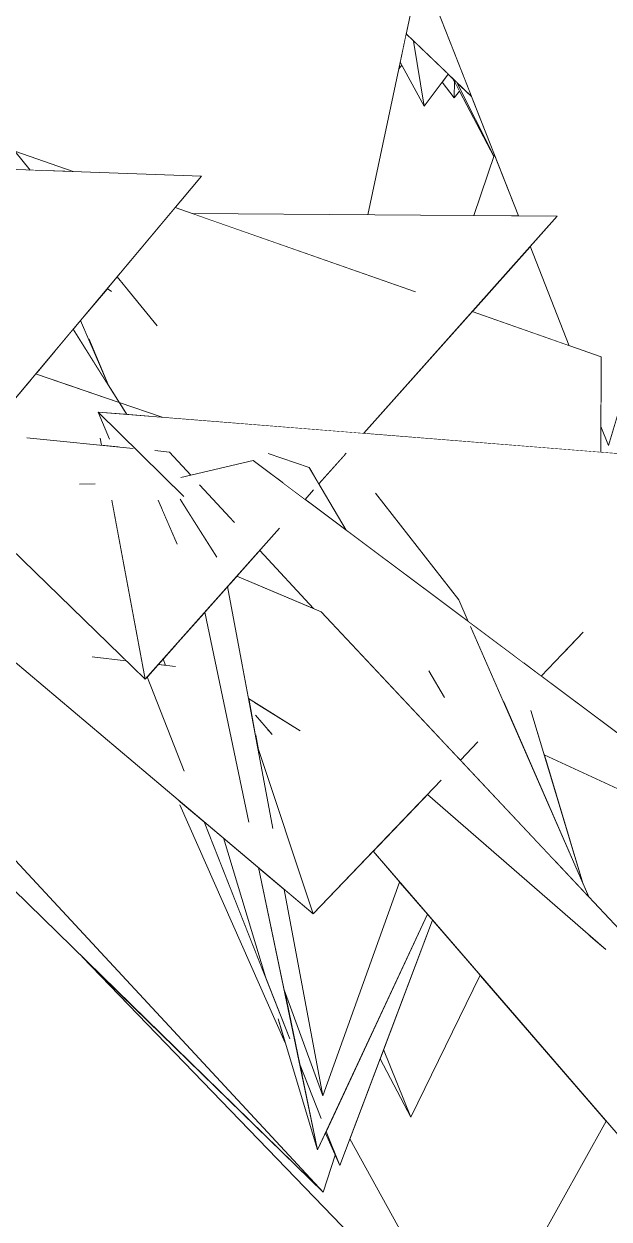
# Model space of a CAD drawing. Header units: millimetres. Extents: x -9413 to 8527, y -300 to 11224.
# Drawn here: x -4060 to -3811, y 3743 to 4252 of the extents above; entities that cross this region are included whole.
import ezdxf

# ---------------------------------------------------------------- set-up
doc = ezdxf.new("R2010")
doc.units = ezdxf.units.MM
doc.header["$MEASUREMENT"] = 0
doc.linetypes.add('Wipeout_Contour', pattern=[1000, 0, -1000])
doc.layers.add('Interior - Furniture', color=7, linetype='Continuous')
doc.layers.add('Interior - Furniture _Pen_No__4', color=7, linetype='Continuous', lineweight=20, true_color=0x029e21)

# ---------------------------------------------------------------- blocks, each defined once
blk = doc.blocks.new('Section Elem_40_6')
at = {"color": 254, "linetype": 'Wipeout_Contour', "lineweight": 0, "ltscale": 40562.052589}
blk.add_wipeout([(-3914.02, 4332.04), (-3940.28, 4288.37), (-3921.87, 4270.73), (-3894.14, 4264.21), (-3897.68, 4247.56), (-3869.83, 4220.88), (-3912.53, 4329.86)], dxfattribs=at).dxf.layer = 'Interior - Furniture'
at = {"color": 254, "linetype": 'Wipeout_Contour', "lineweight": 0, "ltscale": 17065.353258}
blk.add_wipeout([(-3868.85, 4170.27), (-3849.94, 4170.13), (-3860.16, 4196.21)], dxfattribs=at).dxf.layer = 'Interior - Furniture'
at = {"color": 254, "linetype": 'Wipeout_Contour', "lineweight": 0, "ltscale": 40740.735254}
blk.add_wipeout([(-4166.23, 4126.01), (-4178.79, 4124.56), (-4144.86, 3995.81), (-3984.79, 4187.1), (-4084.94, 4190.58), (-4122.12, 4141.84), (-4101.04, 4062.67)], dxfattribs=at).dxf.layer = 'Interior - Furniture'
at = {"color": 254, "linetype": 'Wipeout_Contour', "lineweight": 0, "ltscale": 16941.98174}
blk.add_wipeout([(-3869.61, 4129.37), (-3828.28, 4114.86), (-3844.87, 4157.18)], dxfattribs=at).dxf.layer = 'Interior - Furniture'
at = {"color": 254, "linetype": 'Wipeout_Contour', "lineweight": 0, "ltscale": 55479.993205}
blk.add_wipeout([(-3814.88, 4069.57), (-3763.42, 4065.47), (-3756.85, 4065.97), (-3756.66, 4064.93), (-3749.95, 4064.4), (-3753.92, 4051.53), (-3706.07, 4036.53), (-3801.89, 4104.95), (-3811.64, 4072.38), (-3814.85, 4080.56)], dxfattribs=at).dxf.layer = 'Interior - Furniture'
at = {"color": 254, "linetype": 'Wipeout_Contour', "lineweight": 0, "ltscale": 32505.20526}
blk.add_wipeout([(-3921.64, 3777.33), (-3869.53, 3682.91), (-3812.57, 3784.82), (-3866.19, 3846.93), (-3895.64, 3786.54), (-3908.77, 3811.36)], dxfattribs=at).dxf.layer = 'Interior - Furniture'
at = {"color": 254, "linetype": 'Wipeout_Contour', "lineweight": 0, "ltscale": 91209.184637}
blk.add_wipeout([(-3912.53, 4329.86), (-3849.94, 4170.13), (-3833.47, 4170.01), (-3844.87, 4157.18), (-3828.28, 4114.86), (-3814.76, 4110.11), (-3814.85, 4080.56), (-3811.64, 4072.38), (-3761.96, 4238.28), (-3786.64, 4311.5), (-3790.45, 4304.17), (-3799.47, 4340.52), (-3810.95, 4353.49), (-3862.28, 4269.15), (-3865.68, 4280.35), (-3868.73, 4265.35)], dxfattribs=at).dxf.layer = 'Interior - Furniture'
at = {"color": 254, "linetype": 'Wipeout_Contour', "lineweight": 0, "ltscale": 17494.040269}
blk.add_wipeout([(-4064.17, 4197.7), (-4057.6, 4189.63), (-4039.39, 4188.99)], dxfattribs=at).dxf.layer = 'Interior - Furniture'
at = {"color": 254, "linetype": 'Wipeout_Contour', "lineweight": 0, "ltscale": 28847.613221}
blk.add_wipeout([(-4036.19, 4125.68), (-4032.71, 4117.6), (-4020.66, 4133.94), (-4023.42, 4138.23), (-4024.85, 4139.22)], dxfattribs=at).dxf.layer = 'Interior - Furniture'
at = {"color": 254, "linetype": 'Wipeout_Contour', "lineweight": 0, "ltscale": 34317.148169}
blk.add_wipeout([(-3992.27, 4050.79), (-4028.66, 4086.6), (-4023.8, 4075.11), (-4023.07, 4074.44), (-4019.76, 4071.76), (-4013.81, 4071.16)], dxfattribs=at).dxf.layer = 'Interior - Furniture'
at = {"color": 254, "linetype": 'Wipeout_Contour', "lineweight": 0, "ltscale": 32690.360584}
blk.add_wipeout([(-3932.92, 3754.63), (-4035.53, 3854.83), (-3869.53, 3682.91), (-3921.64, 3777.33), (-3925.94, 3765.98), (-3927.88, 3770.36)], dxfattribs=at).dxf.layer = 'Interior - Furniture'
at = {"layer": 'Interior - Furniture _Pen_No__4', "linetype": 'Continuous'}
for p, q in [((-4039.39, 4188.99), (-4064.17, 4197.7)), ((-4064.17, 4197.7), (-4057.6, 4189.63)), ((-3984.79, 4187.1), (-4084.94, 4190.58))]:
    blk.add_line(p, q, dxfattribs=at)
at = {"color": 254, "linetype": 'Wipeout_Contour', "lineweight": 0, "ltscale": 17270.237444}
blk.add_wipeout([(-3900.23, 4235.54), (-3900.84, 4232.69), (-3899.56, 4234.33)], dxfattribs=at).dxf.layer = 'Interior - Furniture'
at = {"color": 254, "linetype": 'Wipeout_Contour', "lineweight": 0, "ltscale": 22874.924722}
blk.add_wipeout([(-3876.14, 4226.92), (-3877.61, 4228.33), (-3860.41, 4195.46), (-3860.35, 4195.66)], dxfattribs=at).dxf.layer = 'Interior - Furniture'
at = {"color": 254, "linetype": 'Wipeout_Contour', "lineweight": 0, "ltscale": 129318.648253}
blk.add_wipeout([(-3749.95, 4064.4), (-4028.66, 4086.6), (-3992.27, 4050.79), (-4004.52, 4070.22), (-3998.33, 4069.59), (-3989.3, 4059.76), (-3962.76, 4065.97), (-3952.33, 4058.16), (-3956.35, 4069), (-3938.87, 4063.02), (-3938.66, 4062.66), (-3923.23, 4069.07), (-3934.79, 4056.07), (-3923.21, 4036.36), (-3897.54, 4017.15), (-3910.7, 4052.12), (-3875.29, 4006.73), (-3871.24, 3997.46), (-3851.61, 3982.77), (-3845.21, 3983.18), (-3822.41, 3992.92), (-3830.86, 3984.1), (-3773.56, 3987.78)], dxfattribs=at).dxf.layer = 'Interior - Furniture'
at = {"color": 254, "linetype": 'Wipeout_Contour', "lineweight": 0, "ltscale": 27558.266854}
blk.add_wipeout([(-3937.23, 3873.11), (-3949.55, 3883.51), (-3933.14, 3795.6), (-3900.46, 3886.63), (-3911.75, 3899.7)], dxfattribs=at).dxf.layer = 'Interior - Furniture'
at = {"layer": 'Interior - Furniture _Pen_No__4', "linetype": 'Continuous'}
blk.add_line((-3811.64, 4072.38), (-3761.96, 4238.28), dxfattribs=at)
at = {"color": 254, "linetype": 'Wipeout_Contour', "lineweight": 0, "ltscale": 22864.653971}
blk.add_wipeout([(-3876.14, 4226.92), (-3860.35, 4195.66), (-3860.16, 4196.21), (-3869.83, 4220.88)], dxfattribs=at).dxf.layer = 'Interior - Furniture'
at = {"color": 254, "linetype": 'Wipeout_Contour', "lineweight": 0, "ltscale": 34489.55932}
blk.add_wipeout([(-4046.91, 4112.86), (-4037.19, 4096.67), (-4020.13, 4090.83), (-4020.37, 4085.94), (-4016.53, 4085.64), (-4039.37, 4121.87)], dxfattribs=at).dxf.layer = 'Interior - Furniture'
at = {"color": 254, "linetype": 'Wipeout_Contour', "lineweight": 0, "ltscale": 108295.339574}
blk.add_wipeout([(-4059.07, 4075.73), (-4032.39, 4056.08), (-4029.93, 4056.14), (-4028.72, 4053.38), (-4022.88, 4049.07), (-4002.92, 4045.43), (-4003.17, 4049.14), (-4001.46, 4045.17), (-3994.86, 4043.96), (-3993.81, 4049.59), (-3989.67, 4043.02), (-3970.77, 4039.57), (-3985.47, 4055.58), (-3993.47, 4058.78), (-3989.3, 4059.76), (-3998.33, 4069.59), (-4004.52, 4070.22), (-3992.27, 4050.79), (-4013.81, 4071.16)], dxfattribs=at).dxf.layer = 'Interior - Furniture'
at = {"color": 254, "linetype": 'Wipeout_Contour', "lineweight": 0, "ltscale": 33614.677691}
blk.add_wipeout([(-3972.84, 4013.28), (-3973.6, 4012.42), (-3964.71, 3964.74), (-3942.84, 3951.06), (-3934.73, 3948.71), (-3913.72, 3946.72)], dxfattribs=at).dxf.layer = 'Interior - Furniture'
at = {"color": 254, "linetype": 'Wipeout_Contour', "lineweight": 0, "ltscale": 33813.490309}
blk.add_wipeout([(-4001.05, 3981.55), (-4000.06, 3978.83), (-3995.83, 3978.34), (-3993.95, 3964.33), (-3987.19, 3954.93), (-3995.04, 3988.31)], dxfattribs=at).dxf.layer = 'Interior - Furniture'
at = {"color": 254, "linetype": 'Wipeout_Contour', "lineweight": 0, "ltscale": 22125.649971}
blk.add_wipeout([(-3847.74, 3979.87), (-3840.27, 3974.28), (-3822.41, 3992.92), (-3845.21, 3983.18)], dxfattribs=at).dxf.layer = 'Interior - Furniture'
at = {"color": 254, "linetype": 'Wipeout_Contour', "lineweight": 0, "ltscale": 22067.527019}
blk.add_wipeout([(-3949.55, 3883.51), (-3960.55, 3892.8), (-3949.61, 3840.71), (-3933.14, 3795.6)], dxfattribs=at).dxf.layer = 'Interior - Furniture'
at = {"color": 254, "linetype": 'Wipeout_Contour', "lineweight": 0, "ltscale": 16353.125225}
blk.add_wipeout([(-3908.77, 3811.36), (-3895.64, 3786.54), (-3907.26, 3815.34)], dxfattribs=at).dxf.layer = 'Interior - Furniture'
at = {"layer": 'Interior - Furniture _Pen_No__4', "linetype": 'Continuous'}
blk.add_line((-3998.33, 4069.59), (-4004.53, 4070.22), dxfattribs=at)
at = {"color": 254, "linetype": 'Wipeout_Contour', "lineweight": 0, "ltscale": 28684.934738}
blk.add_wipeout([(-3882.38, 4227.01), (-3877.2, 4220.37), (-3877.16, 4227.47), (-3877.61, 4228.33), (-3879.8, 4230.43)], dxfattribs=at).dxf.layer = 'Interior - Furniture'
at = {"color": 254, "linetype": 'Wipeout_Contour', "lineweight": 0, "ltscale": 22980.628737}
blk.add_wipeout([(-4020.65, 4144.25), (-4003.61, 4123.32), (-3893.66, 4137.81), (-3995.97, 4173.74)], dxfattribs=at).dxf.layer = 'Interior - Furniture'
at = {"color": 254, "linetype": 'Wipeout_Contour', "lineweight": 0, "ltscale": 17031.153021}
blk.add_wipeout([(-3993.81, 4049.59), (-3994.86, 4043.96), (-3978.24, 4024.9)], dxfattribs=at).dxf.layer = 'Interior - Furniture'
at = {"color": 254, "linetype": 'Wipeout_Contour', "lineweight": 0, "ltscale": 27450.801419}
blk.add_wipeout([(-3830.86, 3984.1), (-3840.27, 3974.28), (-3724.61, 3887.7), (-3754.12, 4050.87), (-3773.56, 3987.78)], dxfattribs=at).dxf.layer = 'Interior - Furniture'
at = {"color": 254, "linetype": 'Wipeout_Contour', "lineweight": 0, "ltscale": 16910.401012}
blk.add_wipeout([(-3969.67, 4016.84), (-3937.15, 4002.97), (-3959.94, 4027.78)], dxfattribs=at).dxf.layer = 'Interior - Furniture'
at = {"color": 254, "linetype": 'Wipeout_Contour', "lineweight": 0, "ltscale": 16612.967946}
blk.add_wipeout([(-3845.21, 3983.18), (-3851.61, 3982.77), (-3847.74, 3979.87)], dxfattribs=at).dxf.layer = 'Interior - Furniture'
at = {"color": 254, "linetype": 'Wipeout_Contour', "lineweight": 0, "ltscale": 27306.240858}
blk.add_wipeout([(-3907.26, 3815.34), (-3895.64, 3786.54), (-3866.19, 3846.93), (-3886.43, 3870.38), (-3896.19, 3844.59)], dxfattribs=at).dxf.layer = 'Interior - Furniture'
at = {"color": 254, "linetype": 'Wipeout_Contour', "lineweight": 0, "ltscale": 17237.650033}
blk.add_wipeout([(-3879.8, 4230.43), (-3894.54, 4244.55), (-3890, 4216.89)], dxfattribs=at).dxf.layer = 'Interior - Furniture'
at = {"color": 254, "linetype": 'Wipeout_Contour', "lineweight": 0, "ltscale": 17198.368429}
blk.add_wipeout([(-3877.16, 4227.47), (-3877.2, 4220.37), (-3874.95, 4223.26)], dxfattribs=at).dxf.layer = 'Interior - Furniture'
at = {"color": 254, "linetype": 'Wipeout_Contour', "lineweight": 0, "ltscale": 22498.202147}
blk.add_wipeout([(-3915.64, 4077.6), (-3814.88, 4069.57), (-3814.76, 4110.11), (-3869.61, 4129.37)], dxfattribs=at).dxf.layer = 'Interior - Furniture'
at = {"color": 254, "linetype": 'Wipeout_Contour', "lineweight": 0, "ltscale": 22437.286817}
blk.add_wipeout([(-3973.6, 4012.42), (-3983.35, 4001.45), (-3967.99, 3928.28), (-3954.37, 3909.35)], dxfattribs=at).dxf.layer = 'Interior - Furniture'
at = {"layer": 'Interior - Furniture _Pen_No__4', "linetype": 'Continuous'}
for p, q in [((-3860.41, 4195.46), (-3877.61, 4228.33)), ((-3877.16, 4227.47), (-3877.2, 4220.37)), ((-3877.2, 4220.37), (-3882.38, 4227.01)), ((-3877.2, 4220.37), (-3874.95, 4223.26)), ((-3876.14, 4226.92), (-3860.35, 4195.66)), ((-3814.88, 4069.57), (-3814.76, 4110.11)), ((-3814.85, 4080.56), (-3811.64, 4072.38))]:
    blk.add_line(p, q, dxfattribs=at)
at = {"color": 254, "linetype": 'Wipeout_Contour', "lineweight": 0, "ltscale": 23020.475837}
blk.add_wipeout([(-3900.23, 4235.54), (-3890, 4216.89), (-3894.54, 4244.55), (-3897.68, 4247.56)], dxfattribs=at).dxf.layer = 'Interior - Furniture'
at = {"color": 254, "linetype": 'Wipeout_Contour', "lineweight": 0, "ltscale": 63009.681044}
blk.add_wipeout([(-4032.71, 4117.6), (-4024.09, 4097.64), (-4019.71, 4090.68), (-4001.45, 4084.44), (-3915.64, 4077.6), (-3833.47, 4170.01), (-3988.59, 4171.15), (-3893.66, 4137.81), (-4003.61, 4123.32), (-4016.41, 4139.04), (-4020.66, 4133.94)], dxfattribs=at).dxf.layer = 'Interior - Furniture'
at = {"color": 254, "linetype": 'Wipeout_Contour', "lineweight": 0, "ltscale": 44545.654197}
blk.add_wipeout([(-3961.8, 3949.15), (-3960.98, 3944.8), (-3937.23, 3873.11), (-3882.76, 3929.95), (-3913.72, 3946.72), (-3934.73, 3948.71), (-3954.69, 3949.44), (-3956.4, 3951.43)], dxfattribs=at).dxf.layer = 'Interior - Furniture'
at = {"layer": 'Interior - Furniture _Pen_No__4', "linetype": 'Continuous'}
for p, q in [((-3912.53, 4329.86), (-3849.94, 4170.13)), ((-3914.02, 4170.6), (-3894.14, 4264.21)), ((-3897.68, 4247.56), (-3869.83, 4220.88)), ((-3894.54, 4244.55), (-3890, 4216.89)), ((-3900.84, 4232.69), (-3899.56, 4234.33)), ((-3890, 4216.89), (-3900.23, 4235.54)), ((-3890, 4216.89), (-3879.8, 4230.43)), ((-3868.85, 4170.27), (-3860.16, 4196.21)), ((-3893.63, 4137.81), (-3995.97, 4173.74)), ((-3833.47, 4170.01), (-3988.59, 4171.15)), ((-3915.64, 4077.6), (-3833.47, 4170.01)), ((-3844.87, 4157.18), (-3828.28, 4114.86)), ((-3814.76, 4110.11), (-3869.61, 4129.37))]:
    blk.add_line(p, q, dxfattribs=at)
at = {"color": 254, "linetype": 'Wipeout_Contour', "lineweight": 0, "ltscale": 28853.143872}
blk.add_wipeout([(-4020.65, 4144.25), (-4024.85, 4139.22), (-4023.42, 4138.23), (-4020.66, 4133.94), (-4016.41, 4139.04)], dxfattribs=at).dxf.layer = 'Interior - Furniture'
at = {"color": 254, "linetype": 'Wipeout_Contour', "lineweight": 0, "ltscale": 22904.848526}
blk.add_wipeout([(-4027.82, 4075.59), (-4027.24, 4072.51), (-4019.76, 4071.76), (-4023.07, 4074.44)], dxfattribs=at).dxf.layer = 'Interior - Furniture'
at = {"color": 254, "linetype": 'Wipeout_Contour', "lineweight": 0, "ltscale": 95926.889185}
blk.add_wipeout([(-4119.02, 4026.68), (-3937.23, 3873.11), (-3960.98, 3944.8), (-3954.37, 3909.35), (-3967.99, 3928.28), (-3964.6, 3912.1), (-3987.19, 3954.93), (-3993.95, 3964.33), (-4006.5, 3970.45), (-3992.04, 3933.76), (-4014.48, 3974.34), (-4031.22, 3982.5), (-4018.14, 3980.96), (-4019.55, 3983.51), (-4064.42, 4027.1), (-4075.95, 4034.3), (-4107.57, 4040.38)], dxfattribs=at).dxf.layer = 'Interior - Furniture'
at = {"color": 254, "linetype": 'Wipeout_Contour', "lineweight": 0, "ltscale": 16586.628933}
blk.add_wipeout([(-3882.42, 3946.79), (-3874.6, 3938.46), (-3867.16, 3946.23)], dxfattribs=at).dxf.layer = 'Interior - Furniture'
at = {"layer": 'Interior - Furniture _Pen_No__4', "linetype": 'Continuous'}
for p, q in [((-4020.65, 4144.25), (-4003.6, 4123.31)), ((-4022.95, 4137.9), (-4024.85, 4139.22))]:
    blk.add_line(p, q, dxfattribs=at)
at = {"color": 254, "linetype": 'Wipeout_Contour', "lineweight": 0, "ltscale": 16930.780857}
blk.add_wipeout([(-4001.05, 3981.55), (-4003.15, 3979.2), (-4000.06, 3978.83)], dxfattribs=at).dxf.layer = 'Interior - Furniture'
at = {"color": 254, "linetype": 'Wipeout_Contour', "lineweight": 0, "ltscale": 62414.856176}
blk.add_wipeout([(-4022.88, 4049.07), (-4008.69, 3972.96), (-3951.53, 4037.24), (-3973.09, 4042.1), (-3970.77, 4039.57), (-3989.67, 4043.02), (-3978.24, 4024.9), (-3994.86, 4043.96), (-4001.46, 4045.17), (-3995.1, 4030.43), (-4002.92, 4045.43)], dxfattribs=at).dxf.layer = 'Interior - Furniture'
at = {"color": 254, "linetype": 'Wipeout_Contour', "lineweight": 0, "ltscale": 57252.107133}
blk.add_wipeout([(-4057.18, 4100.59), (-4094.35, 4056.17), (-4008.69, 3972.96), (-4022.88, 4049.07), (-4028.72, 4053.38), (-4036.6, 4055.97), (-4032.39, 4056.08), (-4059.07, 4075.73), (-4027.24, 4072.51), (-4027.82, 4075.59)], dxfattribs=at).dxf.layer = 'Interior - Furniture'
at = {"color": 254, "linetype": 'Wipeout_Contour', "lineweight": 0, "ltscale": 16963.867461}
blk.add_wipeout([(-3937.06, 4053.51), (-3950.48, 4056.78), (-3940.68, 4049.44)], dxfattribs=at).dxf.layer = 'Interior - Furniture'
at = {"color": 254, "linetype": 'Wipeout_Contour', "lineweight": 0, "ltscale": 17290.34653}
blk.add_wipeout([(-4046.91, 4112.86), (-4055.28, 4102.86), (-4037.19, 4096.67)], dxfattribs=at).dxf.layer = 'Interior - Furniture'
at = {"color": 254, "linetype": 'Wipeout_Contour', "lineweight": 0, "ltscale": 16961.682786}
blk.add_wipeout([(-3938.66, 4062.66), (-3934.79, 4056.07), (-3923.23, 4069.07)], dxfattribs=at).dxf.layer = 'Interior - Furniture'
at = {"color": 254, "linetype": 'Wipeout_Contour', "lineweight": 0, "ltscale": 17155.564343}
blk.add_wipeout([(-4029.93, 4056.14), (-4036.6, 4055.97), (-4028.72, 4053.38)], dxfattribs=at).dxf.layer = 'Interior - Furniture'
at = {"layer": 'Interior - Furniture _Pen_No__4', "linetype": 'Continuous'}
blk.add_line((-4029.91, 4056.15), (-4036.63, 4055.97), dxfattribs=at)
at = {"color": 254, "linetype": 'Wipeout_Contour', "lineweight": 0, "ltscale": 45926.991535}
blk.add_wipeout([(-4055.28, 4102.86), (-4057.18, 4100.59), (-4027.82, 4075.59), (-4023.07, 4074.44), (-4023.8, 4075.11), (-4028.66, 4086.6), (-4020.37, 4085.94), (-4020.13, 4090.83)], dxfattribs=at).dxf.layer = 'Interior - Furniture'
at = {"color": 254, "linetype": 'Wipeout_Contour', "lineweight": 0, "ltscale": 100565.256526}
blk.add_wipeout([(-3962.76, 4065.97), (-3993.47, 4058.78), (-3985.47, 4055.58), (-3973.09, 4042.1), (-3951.53, 4037.24), (-3959.94, 4027.78), (-3937.15, 4002.97), (-3933.86, 4001.56), (-3918.21, 3984.9), (-3899.93, 3978.63), (-3888.02, 3976.48), (-3886.6, 3974.06), (-3866.3, 3967.09), (-3870.32, 3995.37), (-3856.48, 3963.72), (-3844.66, 3959.67), (-3838.98, 3940.77), (-3724.61, 3887.7)], dxfattribs=at).dxf.layer = 'Interior - Furniture'
at = {"layer": 'Interior - Furniture _Pen_No__4', "linetype": 'Continuous'}
for p, q in [((-4023.8, 4075.1), (-4028.66, 4086.6)), ((-4013.81, 4071.16), (-4059.08, 4075.74)), ((-4027.82, 4075.6), (-4027.24, 4072.51)), ((-3989.3, 4059.76), (-3998.33, 4069.59)), ((-3962.76, 4065.97), (-3993.52, 4058.77)), ((-3970.76, 4039.57), (-3985.52, 4055.63))]:
    blk.add_line(p, q, dxfattribs=at)
at = {"color": 254, "linetype": 'Wipeout_Contour', "lineweight": 0, "ltscale": 17286.042489}
blk.add_wipeout([(-4036.19, 4125.68), (-4039.37, 4121.87), (-4024.09, 4097.64)], dxfattribs=at).dxf.layer = 'Interior - Furniture'
at = {"color": 254, "linetype": 'Wipeout_Contour', "lineweight": 0, "ltscale": 17181.878167}
blk.add_wipeout([(-4001.45, 4084.44), (-4019.71, 4090.68), (-4016.53, 4085.64)], dxfattribs=at).dxf.layer = 'Interior - Furniture'
at = {"color": 254, "linetype": 'Wipeout_Contour', "lineweight": 0, "ltscale": 39591.43041}
blk.add_wipeout([(-3956.35, 4069), (-3952.33, 4058.16), (-3950.48, 4056.78), (-3937.06, 4053.51), (-3940.68, 4049.44), (-3923.21, 4036.36), (-3938.87, 4063.02)], dxfattribs=at).dxf.layer = 'Interior - Furniture'
at = {"color": 254, "linetype": 'Wipeout_Contour', "lineweight": 0, "ltscale": 17059.911832}
blk.add_wipeout([(-4003.17, 4049.14), (-4002.92, 4045.43), (-3995.1, 4030.43)], dxfattribs=at).dxf.layer = 'Interior - Furniture'
at = {"color": 254, "linetype": 'Wipeout_Contour', "lineweight": 0, "ltscale": 16681.780566}
blk.add_wipeout([(-3899.93, 3978.63), (-3881.44, 3965.28), (-3888.02, 3976.48)], dxfattribs=at).dxf.layer = 'Interior - Furniture'
at = {"color": 254, "linetype": 'Wipeout_Contour', "lineweight": 0, "ltscale": 27111.19559}
blk.add_wipeout([(-3838.98, 3940.77), (-3822.55, 3886.18), (-3819.97, 3880.29), (-3736.94, 3791.87), (-3730.04, 3890.22)], dxfattribs=at).dxf.layer = 'Interior - Furniture'
at = {"layer": 'Interior - Furniture _Pen_No__4', "linetype": 'Continuous'}
for p, q in [((-4024.09, 4097.64), (-4036.19, 4125.68)), ((-4016.53, 4085.64), (-4039.37, 4121.87)), ((-4020.12, 4090.82), (-4055.28, 4102.86)), ((-4001.45, 4084.44), (-4019.71, 4090.68)), ((-3749.95, 4064.4), (-4028.66, 4086.6)), ((-4028.66, 4086.6), (-3992.23, 4050.75)), ((-3938.87, 4063.02), (-3956.37, 4069.01)), ((-3934.79, 4056.07), (-3923.21, 4069.09)), ((-3923.21, 4036.36), (-3938.87, 4063.02)), ((-3995.08, 4030.39), (-4003.18, 4049.15)), ((-3978.22, 4024.86), (-3993.82, 4049.61)), ((-3940.68, 4049.44), (-3937.05, 4053.52))]:
    blk.add_line(p, q, dxfattribs=at)
at = {"color": 254, "linetype": 'Wipeout_Contour', "lineweight": 0, "ltscale": 55103.613379}
blk.add_wipeout([(-3972.84, 4013.28), (-3913.72, 3946.72), (-3882.76, 3929.95), (-3888.56, 3923.89), (-3812.76, 3857.89), (-3811.06, 3859.91), (-3808.58, 3854.25), (-3736.94, 3791.87), (-3933.86, 4001.56), (-3969.67, 4016.84)], dxfattribs=at).dxf.layer = 'Interior - Furniture'
at = {"layer": 'Interior - Furniture _Pen_No__4', "linetype": 'Continuous'}
blk.add_line((-3937.15, 4002.97), (-3959.94, 4027.78), dxfattribs=at)
at = {"color": 254, "linetype": 'Wipeout_Contour', "lineweight": 0, "ltscale": 22367.378054}
blk.add_wipeout([(-3875.29, 4006.73), (-3910.7, 4052.12), (-3897.54, 4017.15), (-3871.24, 3997.46)], dxfattribs=at).dxf.layer = 'Interior - Furniture'
at = {"color": 254, "linetype": 'Wipeout_Contour', "lineweight": 0, "ltscale": 16941.169968}
blk.add_wipeout([(-4158.34, 3997.46), (-4146.39, 3963.08), (-3932.92, 3754.63)], dxfattribs=at).dxf.layer = 'Interior - Furniture'
at = {"color": 254, "linetype": 'Wipeout_Contour', "lineweight": 0, "ltscale": 49859.721233}
blk.add_wipeout([(-3899.93, 3978.63), (-3918.21, 3984.9), (-3882.42, 3946.79), (-3867.16, 3946.23), (-3874.6, 3938.46), (-3834.15, 3895.39), (-3866.3, 3967.09), (-3886.6, 3974.06), (-3881.44, 3965.28)], dxfattribs=at).dxf.layer = 'Interior - Furniture'
at = {"layer": 'Interior - Furniture _Pen_No__4', "linetype": 'Continuous'}
for p, q in [((-3875.29, 4006.73), (-3910.71, 4052.13)), ((-3881.39, 3965.19), (-3888.04, 3976.5))]:
    blk.add_line(p, q, dxfattribs=at)
at = {"color": 254, "linetype": 'Wipeout_Contour', "lineweight": 0, "ltscale": 67215.574563}
blk.add_wipeout([(-4144.94, 3995.89), (-4158.34, 3997.46), (-3932.92, 3754.63), (-3927.88, 3770.36), (-3932.03, 3779.71), (-3935.33, 3772.63), (-3949.11, 3818.24), (-3993.98, 3919.49), (-3994.83, 3921.77), (-4072.47, 3987.36), (-4144.81, 3995.87), (-4144.86, 3995.81)], dxfattribs=at).dxf.layer = 'Interior - Furniture'
at = {"color": 254, "linetype": 'Wipeout_Contour', "lineweight": 0, "ltscale": 27210.75098}
blk.add_wipeout([(-3888.56, 3923.89), (-3911.75, 3899.7), (-3781.07, 3748.33), (-3807.29, 3835.47), (-3820.27, 3864.43)], dxfattribs=at).dxf.layer = 'Interior - Furniture'
at = {"color": 254, "linetype": 'Wipeout_Contour', "lineweight": 0, "ltscale": 16971.440956}
blk.add_wipeout([(-4031.22, 3982.5), (-4014.48, 3974.34), (-4016.9, 3980.82)], dxfattribs=at).dxf.layer = 'Interior - Furniture'
at = {"color": 254, "linetype": 'Wipeout_Contour', "lineweight": 0, "ltscale": 28195.210089}
blk.add_wipeout([(-4007.86, 3973.9), (-4006.5, 3970.45), (-3993.95, 3964.33), (-3995.83, 3978.34), (-4003.15, 3979.2)], dxfattribs=at).dxf.layer = 'Interior - Furniture'
at = {"color": 254, "linetype": 'Wipeout_Contour', "lineweight": 0, "ltscale": 27996.374593}
blk.add_wipeout([(-3964.71, 3964.74), (-3961.8, 3949.15), (-3956.4, 3951.43), (-3961.68, 3957.54), (-3962.48, 3963.34)], dxfattribs=at).dxf.layer = 'Interior - Furniture'
at = {"color": 254, "linetype": 'Wipeout_Contour', "lineweight": 0, "ltscale": 16500.623216}
blk.add_wipeout([(-3844.66, 3959.67), (-3856.48, 3963.72), (-3822.55, 3886.18)], dxfattribs=at).dxf.layer = 'Interior - Furniture'
at = {"color": 254, "linetype": 'Wipeout_Contour', "lineweight": 0, "ltscale": 16675.046459}
blk.add_wipeout([(-3983.57, 3912.25), (-3957.57, 3846.26), (-3975.43, 3905.37)], dxfattribs=at).dxf.layer = 'Interior - Furniture'
at = {"color": 254, "linetype": 'Wipeout_Contour', "lineweight": 0, "ltscale": 21867.906581}
blk.add_wipeout([(-3888.66, 3872.96), (-3931.66, 3780.5), (-3925.94, 3765.98), (-3886.43, 3870.38)], dxfattribs=at).dxf.layer = 'Interior - Furniture'
at = {"color": 254, "linetype": 'Wipeout_Contour', "lineweight": 0, "ltscale": 32422.864397}
blk.add_wipeout([(-3820.27, 3864.43), (-3807.29, 3835.47), (-3806.54, 3832.98), (-3772.29, 3771.3), (-3811.06, 3859.91), (-3812.76, 3857.89)], dxfattribs=at).dxf.layer = 'Interior - Furniture'
at = {"layer": 'Interior - Furniture _Pen_No__4', "linetype": 'Continuous'}
blk.add_line((-3869.53, 3682.91), (-3812.57, 3784.82), dxfattribs=at)
at = {"color": 254, "linetype": 'Wipeout_Contour', "lineweight": 0, "ltscale": 22012.723221}
blk.add_wipeout([(-3819.97, 3880.29), (-3870.32, 3995.37), (-3866.3, 3967.09), (-3834.15, 3895.39)], dxfattribs=at).dxf.layer = 'Interior - Furniture'
at = {"color": 254, "linetype": 'Wipeout_Contour', "lineweight": 0, "ltscale": 39512.483313}
blk.add_wipeout([(-4008.69, 3972.96), (-4019.55, 3983.51), (-4018.14, 3980.96), (-4016.9, 3980.82), (-4014.48, 3974.34), (-3992.04, 3933.76), (-4007.86, 3973.9)], dxfattribs=at).dxf.layer = 'Interior - Furniture'
at = {"color": 254, "linetype": 'Wipeout_Contour', "lineweight": 0, "ltscale": 27948.651625}
blk.add_wipeout([(-3962.48, 3963.34), (-3961.68, 3957.54), (-3954.69, 3949.44), (-3934.73, 3948.71), (-3942.84, 3951.06)], dxfattribs=at).dxf.layer = 'Interior - Furniture'
at = {"color": 254, "linetype": 'Wipeout_Contour', "lineweight": 0, "ltscale": 33265.938274}
blk.add_wipeout([(-3994.83, 3921.77), (-3993.98, 3919.49), (-3949.11, 3818.24), (-3952.16, 3828.37), (-3947.19, 3819.92), (-3983.57, 3912.25)], dxfattribs=at).dxf.layer = 'Interior - Furniture'
at = {"color": 254, "linetype": 'Wipeout_Contour', "lineweight": 0, "ltscale": 16421.432916}
blk.add_wipeout([(-3933.83, 3786), (-3943.04, 3809.37), (-3942.18, 3805.31)], dxfattribs=at).dxf.layer = 'Interior - Furniture'
at = {"color": 254, "linetype": 'Wipeout_Contour', "lineweight": 0, "ltscale": 16348.636176}
blk.add_wipeout([(-3931.66, 3780.5), (-3932.03, 3779.71), (-3925.94, 3765.98)], dxfattribs=at).dxf.layer = 'Interior - Furniture'
at = {"layer": 'Interior - Furniture _Pen_No__4', "linetype": 'Continuous'}
for p, q in [((-4008.69, 3972.96), (-4094.35, 4056.17)), ((-4022.88, 4049.08), (-4008.69, 3972.96)), ((-3871.24, 3997.46), (-3875.29, 4006.73)), ((-3819.97, 3880.29), (-3870.33, 3995.38)), ((-3840.27, 3974.28), (-3822.4, 3992.94)), ((-4016.9, 3980.82), (-4031.24, 3982.5)), ((-4001.05, 3981.55), (-4000.06, 3978.83)), ((-3961.7, 3957.57), (-3954.68, 3949.43)), ((-3822.55, 3886.18), (-3844.67, 3959.69)), ((-3874.6, 3938.46), (-3867.15, 3946.24)), ((-3838.98, 3940.77), (-3724.61, 3887.7))]:
    blk.add_line(p, q, dxfattribs=at)
at = {"color": 254, "linetype": 'Wipeout_Contour', "lineweight": 0, "ltscale": 22476.954718}
blk.add_wipeout([(-3995.04, 3988.31), (-3987.19, 3954.93), (-3964.6, 3912.1), (-3983.35, 4001.45)], dxfattribs=at).dxf.layer = 'Interior - Furniture'
at = {"color": 254, "linetype": 'Wipeout_Contour', "lineweight": 0, "ltscale": 43841.441564}
blk.add_wipeout([(-3949.61, 3840.71), (-3943.04, 3809.37), (-3933.83, 3786), (-3942.18, 3805.31), (-3935.33, 3772.63), (-3888.66, 3872.96), (-3900.46, 3886.63), (-3933.14, 3795.6)], dxfattribs=at).dxf.layer = 'Interior - Furniture'
at = {"layer": 'Interior - Furniture _Pen_No__4', "linetype": 'Continuous'}
for p, q in [((-4144.86, 3995.81), (-3984.79, 4187.1)), ((-4008.69, 3972.96), (-3951.52, 4037.25)), ((-3933.86, 4001.56), (-3969.67, 4016.84)), ((-3954.37, 3909.35), (-3973.6, 4012.42)), ((-3964.6, 3912.09), (-3983.35, 4001.45)), ((-3995.83, 3978.33), (-4003.15, 3979.2)), ((-3992.04, 3933.75), (-4007.86, 3973.9)), ((-3964.71, 3964.74), (-3942.75, 3951.01)), ((-3888.56, 3923.89), (-3812.75, 3857.88)), ((-3911.75, 3899.7), (-3781.07, 3748.33)), ((-3925.94, 3765.98), (-3886.43, 3870.38)), ((-3895.64, 3786.54), (-3866.19, 3846.93)), ((-3907.26, 3815.34), (-3895.64, 3786.54)), ((-3895.64, 3786.54), (-3908.77, 3811.36)), ((-3932.03, 3779.71), (-3925.94, 3765.98)), ((-3925.94, 3765.98), (-3931.66, 3780.5)), ((-3921.64, 3777.33), (-3869.53, 3682.91))]:
    blk.add_line(p, q, dxfattribs=at)
at = {"color": 254, "linetype": 'Wipeout_Contour', "lineweight": 0, "ltscale": 33091.930269}
blk.add_wipeout([(-3975.43, 3905.37), (-3957.57, 3846.26), (-3947.19, 3819.92), (-3952.16, 3828.37), (-3935.33, 3772.63), (-3960.55, 3892.8)], dxfattribs=at).dxf.layer = 'Interior - Furniture'
at = {"layer": 'Interior - Furniture _Pen_No__4', "linetype": 'Continuous'}
for p, q in [((-3724.61, 3887.7), (-3962.76, 4065.97)), ((-3937.23, 3873.11), (-4119.02, 4026.68)), ((-3736.94, 3791.87), (-3933.86, 4001.56)), ((-4158.34, 3997.46), (-3932.92, 3754.63)), ((-3932.92, 3754.63), (-4146.39, 3963.08)), ((-3960.98, 3944.8), (-3937.23, 3873.11)), ((-3937.23, 3873.11), (-3882.75, 3929.95)), ((-3993.99, 3919.52), (-3949.11, 3818.24)), ((-3947.18, 3819.9), (-3983.57, 3912.25)), ((-3975.43, 3905.37), (-3957.57, 3846.26)), ((-3935.33, 3772.63), (-3960.55, 3892.8)), ((-3933.14, 3795.6), (-3900.46, 3886.63)), ((-3933.14, 3795.6), (-3949.55, 3883.51)), ((-3935.33, 3772.63), (-3888.66, 3872.96)), ((-3869.53, 3682.91), (-4035.53, 3854.83)), ((-3949.61, 3840.71), (-3933.14, 3795.6)), ((-3952.17, 3828.38), (-3935.33, 3772.63)), ((-3933.81, 3785.96), (-3943.04, 3809.37)), ((-3932.92, 3754.63), (-3927.88, 3770.36))]:
    blk.add_line(p, q, dxfattribs=at)

msp = doc.modelspace()

# ---------------------------------------------------------------- block references
at = {"layer": 'Interior - Furniture'}
msp.add_blockref('Section Elem_40_6', (0, 0), dxfattribs=at)

doc.saveas('drawing.dxf')
